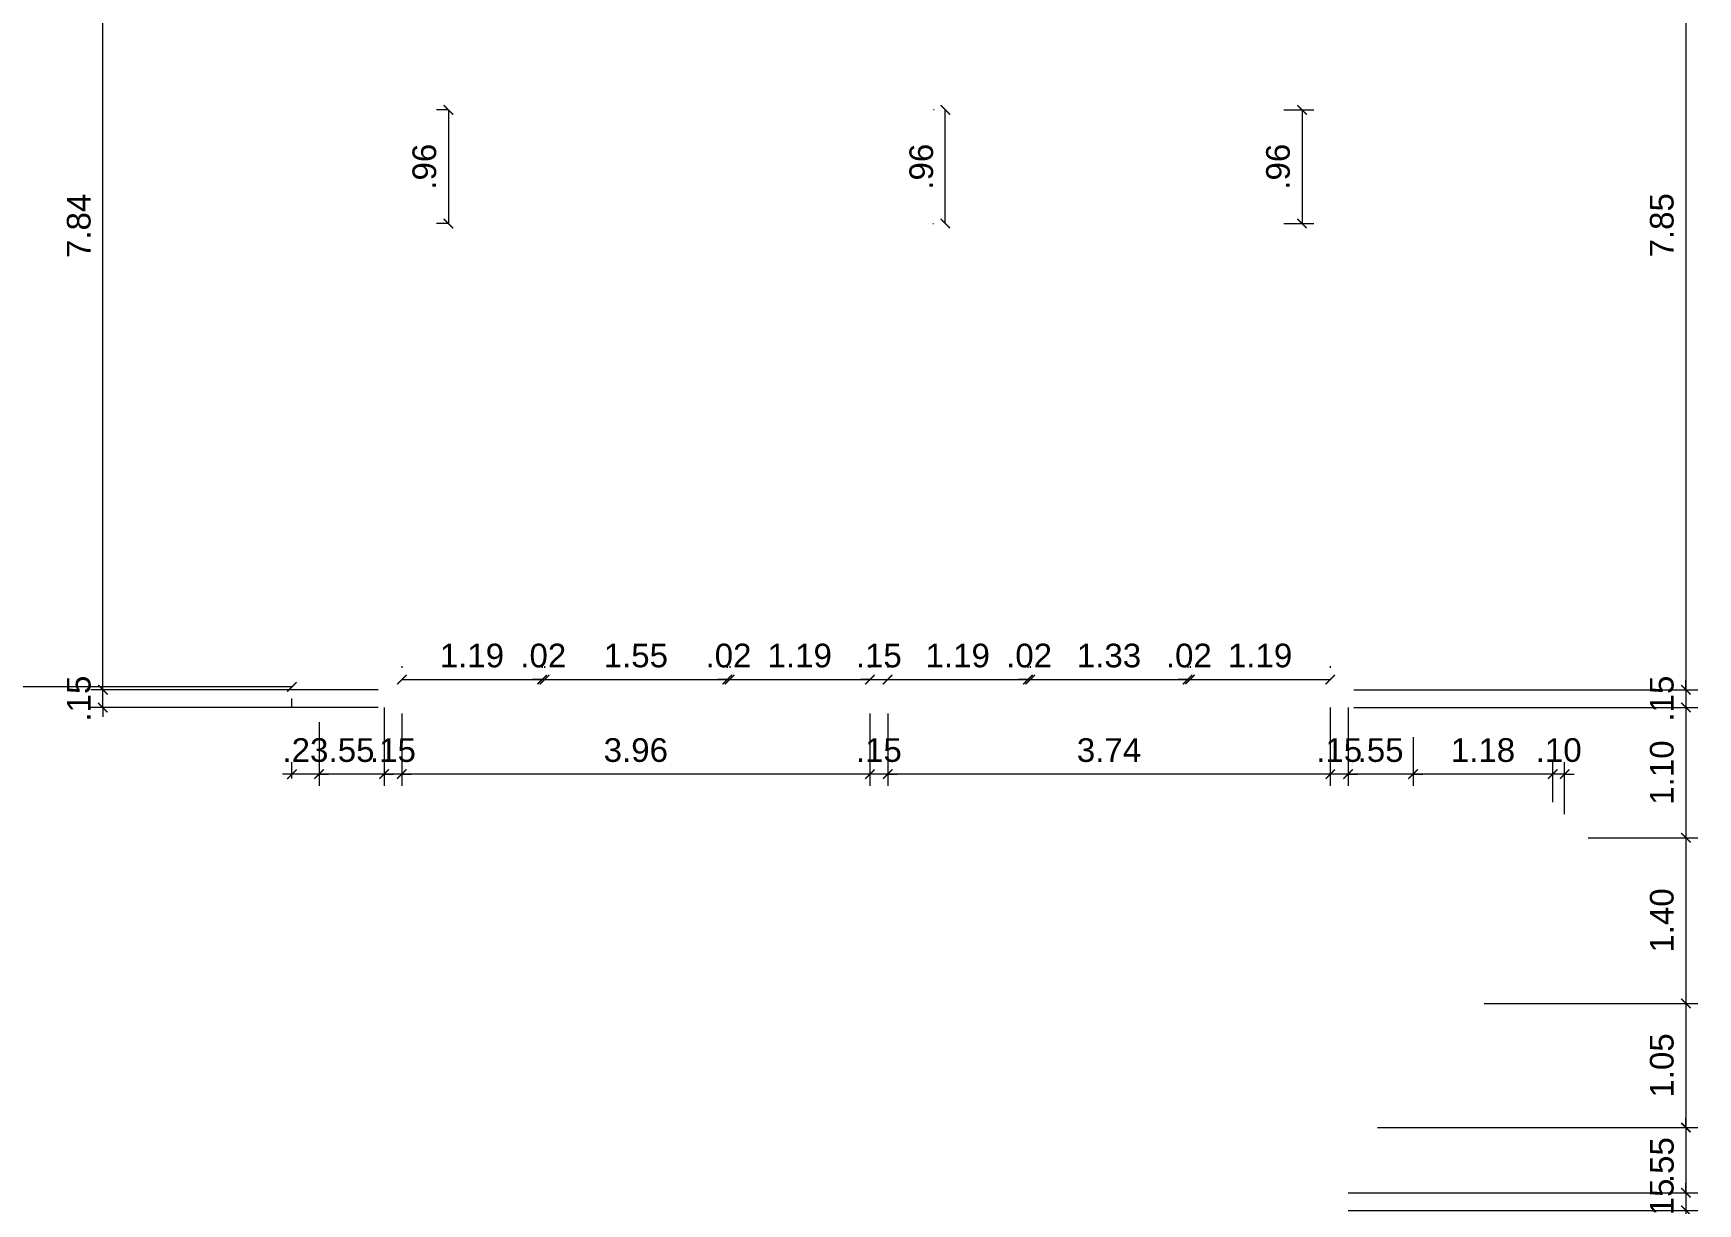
# Model space of a CAD drawing. Header units: metres. Extents: x 2304 to 3408, y 318 to 588.
# Drawn here: x 2368.4 to 2382.46, y 363.42 to 373.31 of the extents above; entities that cross this region are included whole.
import ezdxf

# ---------------------------------------------------------------- set-up
doc = ezdxf.new("R2010")
doc.units = ezdxf.units.M
doc.header["$LTSCALE"] = 5.5
doc.header["$MEASUREMENT"] = 0
doc.header["$PDMODE"] = 1
doc.layers.add('2prancha', color=4, linetype='Continuous', lineweight=18)
doc.layers.add('COTA 1 100', color=2, linetype='Continuous')
doc.styles.add('Luana', font='arial.ttf')
doc.dimstyles.new('arial100', dxfattribs={"dimtxt": 0.2, "dimasz": 0.08, "dimexe": 0.1, "dimexo": 0.2, "dimgap": 0.1, "dimtad": 1, "dimzin": 4, "dimdsep": 46, "dimtxsty": 'Luana', "dimblk": 'ARCHTICK', "dimcen": 0, "dimclrd": 7, "dimclre": 7, "dimclrt": 256, "dimadec": 0, "dimazin": 0, "dimtfac": 1, "dimtix": 1, "dimtmove": 0, "dimatfit": 3, "dimldrblk": 'CLOSEDBLANK', "dimfxl": 0, "dimlwd": 5, "dimlwe": 5, "dimarcsym": 0})

# ---------------------------------------------------------------- blocks, each defined once
blk = doc.blocks.new('_ArchTick')
at = {"color": 0, "linetype": 'ByBlock', "const_width": 0.15}
blk.add_lwpolyline([(-0.5, -0.5), (0.5, 0.5)], dxfattribs=at)
blk = doc.blocks.new('*D115')
at = {"layer": 'COTA 1 100', "color": 7, "lineweight": 5}
for p, q in [((2379.557, 375.61), (2382.462, 375.61)), ((2382.362, 375.61), (2382.362, 367.76)), ((2379.557, 367.76), (2382.462, 367.76))]:
    blk.add_line(p, q, dxfattribs=at)
at = {"layer": 'Defpoints', "color": 0}
for p in [(2379.357, 375.61), (2379.357, 367.76), (2382.362, 367.76)]:
    blk.add_point(p, dxfattribs=at)
at = {"layer": 'COTA 1 100', "color": 7, "lineweight": 5, "xscale": 0.08, "yscale": 0.08, "zscale": 0.08}
for p, rotation in [((2382.362, 375.61), 90), ((2382.362, 367.76), 270)]:
    blk.add_blockref('_ArchTick', p, dxfattribs=dict(at, rotation=rotation))
at = {"layer": 'COTA 1 100', "insert": (2382.159, 371.685), "char_height": 0.2, "attachment_point": 5, "rotation": 90, "style": 'Luana'}
blk.add_mtext('7.85', dxfattribs=at)
blk = doc.blocks.new('_ClosedBlank')
at = {"layer": '2prancha', "color": 0, "lineweight": -2}
for p, q in [((-1, 0.17), (0, 0)), ((-1, 0.17), (-1, -0.17)), ((0, 0), (-1, -0.17))]:
    blk.add_line(p, q, dxfattribs=at)
blk = doc.blocks.new('*D116')
at = {"layer": 'COTA 1 100', "color": 7, "lineweight": 5}
for p, q in [((2382.362, 367.76), (2382.362, 367.84)), ((2379.557, 367.76), (2382.462, 367.76)), ((2382.362, 367.76), (2382.362, 367.61)), ((2379.557, 367.61), (2382.462, 367.61)), ((2382.362, 367.61), (2382.362, 367.53))]:
    blk.add_line(p, q, dxfattribs=at)
at = {"layer": 'Defpoints', "color": 0}
for p in [(2379.357, 367.76), (2379.357, 367.61), (2382.362, 367.61)]:
    blk.add_point(p, dxfattribs=at)
at = {"layer": 'COTA 1 100', "color": 7, "lineweight": 5, "xscale": 0.08, "yscale": 0.08, "zscale": 0.08}
for p, rotation in [((2382.362, 367.76), 270), ((2382.362, 367.61), 90)]:
    blk.add_blockref('_ArchTick', p, dxfattribs=dict(at, rotation=rotation))
at = {"layer": 'COTA 1 100', "insert": (2382.159, 367.685), "char_height": 0.2, "attachment_point": 5, "rotation": 90, "style": 'Luana'}
blk.add_mtext('.15', dxfattribs=at)
blk = doc.blocks.new('*D117')
at = {"layer": 'COTA 1 100', "color": 7, "lineweight": 5}
for p, q in [((2379.557, 367.61), (2382.462, 367.61)), ((2382.362, 367.61), (2382.362, 366.51)), ((2381.537, 366.51), (2382.462, 366.51))]:
    blk.add_line(p, q, dxfattribs=at)
at = {"layer": 'Defpoints', "color": 0}
for p in [(2379.357, 367.61), (2381.337, 366.51), (2382.362, 366.51)]:
    blk.add_point(p, dxfattribs=at)
at = {"layer": 'COTA 1 100', "color": 7, "lineweight": 5, "xscale": 0.08, "yscale": 0.08, "zscale": 0.08}
for p, rotation in [((2382.362, 367.61), 90), ((2382.362, 366.51), 270)]:
    blk.add_blockref('_ArchTick', p, dxfattribs=dict(at, rotation=rotation))
at = {"layer": 'COTA 1 100', "insert": (2382.159, 367.06), "char_height": 0.2, "attachment_point": 5, "rotation": 90, "style": 'Luana'}
blk.add_mtext('1.10', dxfattribs=at)
blk = doc.blocks.new('*D118')
at = {"layer": 'COTA 1 100', "color": 7, "lineweight": 5}
for p, q in [((2381.537, 366.51), (2382.462, 366.51)), ((2382.362, 366.51), (2382.362, 365.11)), ((2380.657, 365.11), (2382.462, 365.11))]:
    blk.add_line(p, q, dxfattribs=at)
at = {"layer": 'Defpoints', "color": 0}
for p in [(2381.337, 366.51), (2380.457, 365.11), (2382.362, 365.11)]:
    blk.add_point(p, dxfattribs=at)
at = {"layer": 'COTA 1 100', "color": 7, "lineweight": 5, "xscale": 0.08, "yscale": 0.08, "zscale": 0.08}
for p, rotation in [((2382.362, 366.51), 90), ((2382.362, 365.11), 270)]:
    blk.add_blockref('_ArchTick', p, dxfattribs=dict(at, rotation=rotation))
at = {"layer": 'COTA 1 100', "insert": (2382.159, 365.81), "char_height": 0.2, "attachment_point": 5, "rotation": 90, "style": 'Luana'}
blk.add_mtext('1.40', dxfattribs=at)
blk = doc.blocks.new('*D119')
at = {"layer": 'COTA 1 100', "color": 7, "lineweight": 5}
for p, q in [((2380.657, 365.11), (2382.462, 365.11)), ((2382.362, 365.11), (2382.362, 364.06)), ((2379.757, 364.06), (2382.462, 364.06))]:
    blk.add_line(p, q, dxfattribs=at)
at = {"layer": 'Defpoints', "color": 0}
for p in [(2380.457, 365.11), (2379.557, 364.06), (2382.362, 364.06)]:
    blk.add_point(p, dxfattribs=at)
at = {"layer": 'COTA 1 100', "color": 7, "lineweight": 5, "xscale": 0.08, "yscale": 0.08, "zscale": 0.08}
for p, rotation in [((2382.362, 365.11), 90), ((2382.362, 364.06), 270)]:
    blk.add_blockref('_ArchTick', p, dxfattribs=dict(at, rotation=rotation))
at = {"layer": 'COTA 1 100', "insert": (2382.159, 364.585), "char_height": 0.2, "attachment_point": 5, "rotation": 90, "style": 'Luana'}
blk.add_mtext('1.05', dxfattribs=at)
blk = doc.blocks.new('*D120')
at = {"layer": 'COTA 1 100', "color": 7, "lineweight": 5}
for p, q in [((2382.362, 364.06), (2382.362, 364.14)), ((2379.757, 364.06), (2382.462, 364.06)), ((2382.362, 364.06), (2382.362, 363.51)), ((2379.507, 363.51), (2382.462, 363.51)), ((2382.362, 363.51), (2382.362, 363.43))]:
    blk.add_line(p, q, dxfattribs=at)
at = {"layer": 'Defpoints', "color": 0}
for p in [(2379.557, 364.06), (2379.307, 363.51), (2382.362, 363.51)]:
    blk.add_point(p, dxfattribs=at)
at = {"layer": 'COTA 1 100', "color": 7, "lineweight": 5, "xscale": 0.08, "yscale": 0.08, "zscale": 0.08}
for p, rotation in [((2382.362, 364.06), 270), ((2382.362, 363.51), 90)]:
    blk.add_blockref('_ArchTick', p, dxfattribs=dict(at, rotation=rotation))
at = {"layer": 'COTA 1 100', "insert": (2382.16, 363.785), "char_height": 0.2, "attachment_point": 5, "rotation": 90, "style": 'Luana'}
blk.add_mtext('.55', dxfattribs=at)
blk = doc.blocks.new('*D121')
at = {"layer": 'COTA 1 100', "color": 7, "lineweight": 5}
for p, q in [((2382.362, 363.51), (2382.362, 363.59)), ((2379.507, 363.51), (2382.462, 363.51)), ((2382.362, 363.51), (2382.362, 363.36)), ((2379.507, 363.36), (2382.462, 363.36)), ((2382.362, 363.36), (2382.362, 363.28))]:
    blk.add_line(p, q, dxfattribs=at)
at = {"layer": 'Defpoints', "color": 0}
for p in [(2379.307, 363.51), (2379.307, 363.36), (2382.362, 363.36)]:
    blk.add_point(p, dxfattribs=at)
at = {"layer": 'COTA 1 100', "color": 7, "lineweight": 5, "xscale": 0.08, "yscale": 0.08, "zscale": 0.08}
for p, rotation in [((2382.362, 363.51), 270), ((2382.362, 363.36), 90)]:
    blk.add_blockref('_ArchTick', p, dxfattribs=dict(at, rotation=rotation))
at = {"layer": 'COTA 1 100', "insert": (2382.159, 363.435), "char_height": 0.2, "attachment_point": 5, "rotation": 90, "style": 'Luana'}
blk.add_mtext('.15', dxfattribs=at)
blk = doc.blocks.new('*D240')
at = {"layer": 'COTA 1 100', "color": 7, "lineweight": 5}
for p, q in [((2381.237, 366.81), (2381.237, 367.147)), ((2381.337, 366.71), (2381.337, 367.147)), ((2381.237, 367.047), (2381.157, 367.047)), ((2381.337, 367.047), (2381.237, 367.047)), ((2381.337, 367.047), (2381.417, 367.047))]:
    blk.add_line(p, q, dxfattribs=at)
at = {"layer": 'Defpoints', "color": 0}
for p in [(2381.237, 367.047), (2381.237, 366.61), (2381.337, 366.51)]:
    blk.add_point(p, dxfattribs=at)
at = {"layer": 'COTA 1 100', "color": 7, "lineweight": 5, "xscale": 0.08, "yscale": 0.08, "zscale": 0.08}
blk.add_blockref('_ArchTick', (2381.237, 367.047), dxfattribs=at)
at = {"layer": 'COTA 1 100', "color": 7, "lineweight": 5, "xscale": 0.08, "yscale": 0.08, "zscale": 0.08, "rotation": 180}
blk.add_blockref('_ArchTick', (2381.337, 367.047), dxfattribs=at)
at = {"layer": 'COTA 1 100', "insert": (2381.287, 367.249), "char_height": 0.2, "attachment_point": 5, "style": 'Luana'}
blk.add_mtext('.10', dxfattribs=at)
blk = doc.blocks.new('*D241')
at = {"layer": 'COTA 1 100', "color": 7, "lineweight": 5}
for p, q in [((2380.057, 367.36), (2380.057, 366.947)), ((2381.237, 366.81), (2381.237, 367.147)), ((2381.237, 367.047), (2380.057, 367.047))]:
    blk.add_line(p, q, dxfattribs=at)
at = {"layer": 'Defpoints', "color": 0}
for p in [(2380.057, 367.56), (2380.057, 367.047), (2381.237, 366.61)]:
    blk.add_point(p, dxfattribs=at)
at = {"layer": 'COTA 1 100', "color": 7, "lineweight": 5, "xscale": 0.08, "yscale": 0.08, "zscale": 0.08, "rotation": 180}
blk.add_blockref('_ArchTick', (2380.057, 367.047), dxfattribs=at)
at = {"layer": 'COTA 1 100', "color": 7, "lineweight": 5, "xscale": 0.08, "yscale": 0.08, "zscale": 0.08}
blk.add_blockref('_ArchTick', (2381.237, 367.047), dxfattribs=at)
at = {"layer": 'COTA 1 100', "insert": (2380.647, 367.249), "char_height": 0.2, "attachment_point": 5, "style": 'Luana'}
blk.add_mtext('1.18', dxfattribs=at)
blk = doc.blocks.new('*D242')
at = {"layer": 'COTA 1 100', "color": 7, "lineweight": 5}
for p, q in [((2379.507, 367.61), (2379.507, 366.947)), ((2380.057, 367.36), (2380.057, 366.947)), ((2379.507, 367.047), (2379.427, 367.047)), ((2380.057, 367.047), (2379.507, 367.047)), ((2380.057, 367.047), (2380.137, 367.047))]:
    blk.add_line(p, q, dxfattribs=at)
at = {"layer": 'Defpoints', "color": 0}
for p in [(2379.507, 367.81), (2380.057, 367.56), (2379.507, 367.047)]:
    blk.add_point(p, dxfattribs=at)
at = {"layer": 'COTA 1 100', "color": 7, "lineweight": 5, "xscale": 0.08, "yscale": 0.08, "zscale": 0.08}
blk.add_blockref('_ArchTick', (2379.507, 367.047), dxfattribs=at)
at = {"layer": 'COTA 1 100', "color": 7, "lineweight": 5, "xscale": 0.08, "yscale": 0.08, "zscale": 0.08, "rotation": 180}
blk.add_blockref('_ArchTick', (2380.057, 367.047), dxfattribs=at)
at = {"layer": 'COTA 1 100', "insert": (2379.782, 367.249), "char_height": 0.2, "attachment_point": 5, "style": 'Luana'}
blk.add_mtext('.55', dxfattribs=at)
blk = doc.blocks.new('*D243')
at = {"layer": 'COTA 1 100', "color": 7, "lineweight": 5}
for p, q in [((2379.357, 367.61), (2379.357, 366.947)), ((2379.507, 367.61), (2379.507, 366.947)), ((2379.357, 367.047), (2379.277, 367.047)), ((2379.507, 367.047), (2379.357, 367.047)), ((2379.507, 367.047), (2379.587, 367.047))]:
    blk.add_line(p, q, dxfattribs=at)
at = {"layer": 'Defpoints', "color": 0}
for p in [(2379.357, 367.81), (2379.507, 367.81), (2379.357, 367.047)]:
    blk.add_point(p, dxfattribs=at)
at = {"layer": 'COTA 1 100', "color": 7, "lineweight": 5, "xscale": 0.08, "yscale": 0.08, "zscale": 0.08}
blk.add_blockref('_ArchTick', (2379.357, 367.047), dxfattribs=at)
at = {"layer": 'COTA 1 100', "color": 7, "lineweight": 5, "xscale": 0.08, "yscale": 0.08, "zscale": 0.08, "rotation": 180}
blk.add_blockref('_ArchTick', (2379.507, 367.047), dxfattribs=at)
at = {"layer": 'COTA 1 100', "insert": (2379.432, 367.249), "char_height": 0.2, "attachment_point": 5, "style": 'Luana'}
blk.add_mtext('.15', dxfattribs=at)
blk = doc.blocks.new('*D244')
at = {"layer": 'COTA 1 100', "color": 7, "lineweight": 5}
for p, q in [((2375.617, 367.56), (2375.617, 366.947)), ((2379.357, 367.61), (2379.357, 366.947)), ((2379.357, 367.047), (2375.617, 367.047))]:
    blk.add_line(p, q, dxfattribs=at)
at = {"layer": 'Defpoints', "color": 0}
for p in [(2379.357, 367.81), (2375.617, 367.76), (2375.617, 367.047)]:
    blk.add_point(p, dxfattribs=at)
at = {"layer": 'COTA 1 100', "color": 7, "lineweight": 5, "xscale": 0.08, "yscale": 0.08, "zscale": 0.08, "rotation": 180}
blk.add_blockref('_ArchTick', (2375.617, 367.047), dxfattribs=at)
at = {"layer": 'COTA 1 100', "color": 7, "lineweight": 5, "xscale": 0.08, "yscale": 0.08, "zscale": 0.08}
blk.add_blockref('_ArchTick', (2379.357, 367.047), dxfattribs=at)
at = {"layer": 'COTA 1 100', "insert": (2377.487, 367.249), "char_height": 0.2, "attachment_point": 5, "style": 'Luana'}
blk.add_mtext('3.74', dxfattribs=at)
blk = doc.blocks.new('*D245')
at = {"layer": 'COTA 1 100', "color": 7, "lineweight": 5}
for p, q in [((2375.467, 367.56), (2375.467, 366.947)), ((2375.617, 367.56), (2375.617, 366.947)), ((2375.467, 367.047), (2375.387, 367.047)), ((2375.617, 367.047), (2375.467, 367.047)), ((2375.617, 367.047), (2375.697, 367.047))]:
    blk.add_line(p, q, dxfattribs=at)
at = {"layer": 'Defpoints', "color": 0}
for p in [(2375.467, 367.76), (2375.617, 367.76), (2375.467, 367.047)]:
    blk.add_point(p, dxfattribs=at)
at = {"layer": 'COTA 1 100', "color": 7, "lineweight": 5, "xscale": 0.08, "yscale": 0.08, "zscale": 0.08}
blk.add_blockref('_ArchTick', (2375.467, 367.047), dxfattribs=at)
at = {"layer": 'COTA 1 100', "color": 7, "lineweight": 5, "xscale": 0.08, "yscale": 0.08, "zscale": 0.08, "rotation": 180}
blk.add_blockref('_ArchTick', (2375.617, 367.047), dxfattribs=at)
at = {"layer": 'COTA 1 100', "insert": (2375.542, 367.249), "char_height": 0.2, "attachment_point": 5, "style": 'Luana'}
blk.add_mtext('.15', dxfattribs=at)
blk = doc.blocks.new('*D246')
at = {"layer": 'COTA 1 100', "color": 7, "lineweight": 5}
for p, q in [((2371.512, 367.56), (2371.512, 366.947)), ((2375.467, 367.56), (2375.467, 366.947)), ((2375.467, 367.047), (2371.512, 367.047))]:
    blk.add_line(p, q, dxfattribs=at)
at = {"layer": 'Defpoints', "color": 0}
for p in [(2371.512, 367.76), (2375.467, 367.76), (2371.512, 367.047)]:
    blk.add_point(p, dxfattribs=at)
at = {"layer": 'COTA 1 100', "color": 7, "lineweight": 5, "xscale": 0.08, "yscale": 0.08, "zscale": 0.08, "rotation": 180}
blk.add_blockref('_ArchTick', (2371.512, 367.047), dxfattribs=at)
at = {"layer": 'COTA 1 100', "color": 7, "lineweight": 5, "xscale": 0.08, "yscale": 0.08, "zscale": 0.08}
blk.add_blockref('_ArchTick', (2375.467, 367.047), dxfattribs=at)
at = {"layer": 'COTA 1 100', "insert": (2373.489, 367.249), "char_height": 0.2, "attachment_point": 5, "style": 'Luana'}
blk.add_mtext('3.96', dxfattribs=at)
blk = doc.blocks.new('*D247')
at = {"layer": 'COTA 1 100', "color": 7, "lineweight": 5}
for p, q in [((2371.362, 367.61), (2371.362, 366.947)), ((2371.512, 367.56), (2371.512, 366.947)), ((2371.362, 367.047), (2371.282, 367.047)), ((2371.512, 367.047), (2371.362, 367.047)), ((2371.512, 367.047), (2371.592, 367.047))]:
    blk.add_line(p, q, dxfattribs=at)
at = {"layer": 'Defpoints', "color": 0}
for p in [(2371.362, 367.81), (2371.512, 367.76), (2371.362, 367.047)]:
    blk.add_point(p, dxfattribs=at)
at = {"layer": 'COTA 1 100', "color": 7, "lineweight": 5, "xscale": 0.08, "yscale": 0.08, "zscale": 0.08}
blk.add_blockref('_ArchTick', (2371.362, 367.047), dxfattribs=at)
at = {"layer": 'COTA 1 100', "color": 7, "lineweight": 5, "xscale": 0.08, "yscale": 0.08, "zscale": 0.08, "rotation": 180}
blk.add_blockref('_ArchTick', (2371.512, 367.047), dxfattribs=at)
at = {"layer": 'COTA 1 100', "insert": (2371.437, 367.249), "char_height": 0.2, "attachment_point": 5, "style": 'Luana'}
blk.add_mtext('.15', dxfattribs=at)
blk = doc.blocks.new('*D248')
at = {"layer": 'COTA 1 100', "color": 7, "lineweight": 5}
for p, q in [((2371.362, 367.61), (2371.362, 366.947)), ((2370.812, 367.485), (2370.812, 366.947)), ((2370.812, 367.047), (2370.732, 367.047)), ((2371.362, 367.047), (2370.812, 367.047)), ((2371.362, 367.047), (2371.442, 367.047))]:
    blk.add_line(p, q, dxfattribs=at)
at = {"layer": 'Defpoints', "color": 0}
for p in [(2371.362, 367.81), (2370.812, 367.685), (2370.812, 367.047)]:
    blk.add_point(p, dxfattribs=at)
at = {"layer": 'COTA 1 100', "color": 7, "lineweight": 5, "xscale": 0.08, "yscale": 0.08, "zscale": 0.08}
blk.add_blockref('_ArchTick', (2370.812, 367.047), dxfattribs=at)
at = {"layer": 'COTA 1 100', "color": 7, "lineweight": 5, "xscale": 0.08, "yscale": 0.08, "zscale": 0.08, "rotation": 180}
blk.add_blockref('_ArchTick', (2371.362, 367.047), dxfattribs=at)
at = {"layer": 'COTA 1 100', "insert": (2371.087, 367.249), "char_height": 0.2, "attachment_point": 5, "style": 'Luana'}
blk.add_mtext('.55', dxfattribs=at)
blk = doc.blocks.new('*D249')
at = {"layer": 'COTA 1 100', "color": 7, "lineweight": 5}
for p, q in [((2370.812, 367.485), (2370.812, 366.947)), ((2370.583, 367.01), (2370.583, 367.147)), ((2370.583, 367.047), (2370.503, 367.047)), ((2370.812, 367.047), (2370.583, 367.047)), ((2370.812, 367.047), (2370.892, 367.047))]:
    blk.add_line(p, q, dxfattribs=at)
at = {"layer": 'Defpoints', "color": 0}
for p in [(2370.812, 367.685), (2370.583, 367.047), (2370.583, 366.81)]:
    blk.add_point(p, dxfattribs=at)
at = {"layer": 'COTA 1 100', "color": 7, "lineweight": 5, "xscale": 0.08, "yscale": 0.08, "zscale": 0.08}
blk.add_blockref('_ArchTick', (2370.583, 367.047), dxfattribs=at)
at = {"layer": 'COTA 1 100', "color": 7, "lineweight": 5, "xscale": 0.08, "yscale": 0.08, "zscale": 0.08, "rotation": 180}
blk.add_blockref('_ArchTick', (2370.812, 367.047), dxfattribs=at)
at = {"layer": 'COTA 1 100', "insert": (2370.697, 367.249), "char_height": 0.2, "attachment_point": 5, "style": 'Luana'}
blk.add_mtext('.23', dxfattribs=at)
blk = doc.blocks.new('*D250')
at = {"layer": 'COTA 1 100', "color": 7, "lineweight": 5}
for p, q in [((2370.583, 367.785), (2357.807, 367.785)), ((2357.807, 367.605), (2357.807, 367.685)), ((2370.583, 367.61), (2370.583, 367.685))]:
    blk.add_line(p, q, dxfattribs=at)
at = {"layer": 'Defpoints', "color": 0}
for p in [(2357.807, 367.805), (2357.807, 367.785), (2370.583, 367.81)]:
    blk.add_point(p, dxfattribs=at)
at = {"layer": 'COTA 1 100', "color": 7, "lineweight": 5, "xscale": 0.08, "yscale": 0.08, "zscale": 0.08, "rotation": 180}
blk.add_blockref('_ArchTick', (2357.807, 367.785), dxfattribs=at)
at = {"layer": 'COTA 1 100', "color": 7, "lineweight": 5, "xscale": 0.08, "yscale": 0.08, "zscale": 0.08}
blk.add_blockref('_ArchTick', (2370.583, 367.785), dxfattribs=at)
at = {"layer": 'COTA 1 100', "insert": (2364.195, 367.987), "char_height": 0.2, "attachment_point": 5, "style": 'Luana'}
blk.add_mtext('12.78', dxfattribs=at)
blk = doc.blocks.new('*D251')
at = {"layer": 'COTA 1 100', "color": 7, "lineweight": 5}
for p, q in [((2371.512, 367.96), (2371.512, 367.946)), ((2372.697, 367.96), (2372.697, 367.946)), ((2371.512, 367.846), (2372.697, 367.846))]:
    blk.add_line(p, q, dxfattribs=at)
at = {"layer": 'Defpoints', "color": 0}
for p in [(2372.697, 367.846), (2371.512, 367.76), (2372.697, 367.76)]:
    blk.add_point(p, dxfattribs=at)
at = {"layer": 'COTA 1 100', "color": 7, "lineweight": 5, "xscale": 0.08, "yscale": 0.08, "zscale": 0.08, "rotation": 180}
blk.add_blockref('_ArchTick', (2371.512, 367.846), dxfattribs=at)
at = {"layer": 'COTA 1 100', "color": 7, "lineweight": 5, "xscale": 0.08, "yscale": 0.08, "zscale": 0.08}
blk.add_blockref('_ArchTick', (2372.697, 367.846), dxfattribs=at)
at = {"layer": 'COTA 1 100', "insert": (2372.104, 368.048), "char_height": 0.2, "attachment_point": 5, "style": 'Luana'}
blk.add_mtext('1.19', dxfattribs=at)
blk = doc.blocks.new('*D252')
at = {"layer": 'COTA 1 100', "color": 7, "lineweight": 5}
for p, q in [((2372.697, 367.96), (2372.697, 367.946)), ((2372.717, 367.96), (2372.717, 367.946)), ((2372.697, 367.846), (2372.617, 367.846)), ((2372.697, 367.846), (2372.717, 367.846)), ((2372.717, 367.846), (2372.797, 367.846))]:
    blk.add_line(p, q, dxfattribs=at)
at = {"layer": 'Defpoints', "color": 0}
for p in [(2372.717, 367.846), (2372.697, 367.76), (2372.717, 367.76)]:
    blk.add_point(p, dxfattribs=at)
at = {"layer": 'COTA 1 100', "color": 7, "lineweight": 5, "xscale": 0.08, "yscale": 0.08, "zscale": 0.08}
blk.add_blockref('_ArchTick', (2372.697, 367.846), dxfattribs=at)
at = {"layer": 'COTA 1 100', "color": 7, "lineweight": 5, "xscale": 0.08, "yscale": 0.08, "zscale": 0.08, "rotation": 180}
blk.add_blockref('_ArchTick', (2372.717, 367.846), dxfattribs=at)
at = {"layer": 'COTA 1 100', "insert": (2372.707, 368.048), "char_height": 0.2, "attachment_point": 5, "style": 'Luana'}
blk.add_mtext('.02', dxfattribs=at)
blk = doc.blocks.new('*D253')
at = {"layer": 'COTA 1 100', "color": 7, "lineweight": 5}
for p, q in [((2372.717, 367.96), (2372.717, 367.946)), ((2374.262, 367.96), (2374.262, 367.946)), ((2372.717, 367.846), (2374.262, 367.846))]:
    blk.add_line(p, q, dxfattribs=at)
at = {"layer": 'Defpoints', "color": 0}
for p in [(2374.262, 367.846), (2372.717, 367.76), (2374.262, 367.76)]:
    blk.add_point(p, dxfattribs=at)
at = {"layer": 'COTA 1 100', "color": 7, "lineweight": 5, "xscale": 0.08, "yscale": 0.08, "zscale": 0.08, "rotation": 180}
blk.add_blockref('_ArchTick', (2372.717, 367.846), dxfattribs=at)
at = {"layer": 'COTA 1 100', "color": 7, "lineweight": 5, "xscale": 0.08, "yscale": 0.08, "zscale": 0.08}
blk.add_blockref('_ArchTick', (2374.262, 367.846), dxfattribs=at)
at = {"layer": 'COTA 1 100', "insert": (2373.489, 368.048), "char_height": 0.2, "attachment_point": 5, "style": 'Luana'}
blk.add_mtext('1.55', dxfattribs=at)
blk = doc.blocks.new('*D254')
at = {"layer": 'COTA 1 100', "color": 7, "lineweight": 5}
for p, q in [((2374.262, 367.96), (2374.262, 367.946)), ((2374.282, 367.96), (2374.282, 367.946)), ((2374.262, 367.846), (2374.182, 367.846)), ((2374.262, 367.846), (2374.282, 367.846)), ((2374.282, 367.846), (2374.362, 367.846))]:
    blk.add_line(p, q, dxfattribs=at)
at = {"layer": 'Defpoints', "color": 0}
for p in [(2374.282, 367.846), (2374.262, 367.76), (2374.282, 367.76)]:
    blk.add_point(p, dxfattribs=at)
at = {"layer": 'COTA 1 100', "color": 7, "lineweight": 5, "xscale": 0.08, "yscale": 0.08, "zscale": 0.08}
blk.add_blockref('_ArchTick', (2374.262, 367.846), dxfattribs=at)
at = {"layer": 'COTA 1 100', "color": 7, "lineweight": 5, "xscale": 0.08, "yscale": 0.08, "zscale": 0.08, "rotation": 180}
blk.add_blockref('_ArchTick', (2374.282, 367.846), dxfattribs=at)
at = {"layer": 'COTA 1 100', "insert": (2374.272, 368.048), "char_height": 0.2, "attachment_point": 5, "style": 'Luana'}
blk.add_mtext('.02', dxfattribs=at)
blk = doc.blocks.new('*D255')
at = {"layer": 'COTA 1 100', "color": 7, "lineweight": 5}
for p, q in [((2374.282, 367.96), (2374.282, 367.946)), ((2375.467, 367.96), (2375.467, 367.946)), ((2374.282, 367.846), (2375.467, 367.846))]:
    blk.add_line(p, q, dxfattribs=at)
at = {"layer": 'Defpoints', "color": 0}
for p in [(2375.467, 367.846), (2374.282, 367.76), (2375.467, 367.76)]:
    blk.add_point(p, dxfattribs=at)
at = {"layer": 'COTA 1 100', "color": 7, "lineweight": 5, "xscale": 0.08, "yscale": 0.08, "zscale": 0.08, "rotation": 180}
blk.add_blockref('_ArchTick', (2374.282, 367.846), dxfattribs=at)
at = {"layer": 'COTA 1 100', "color": 7, "lineweight": 5, "xscale": 0.08, "yscale": 0.08, "zscale": 0.08}
blk.add_blockref('_ArchTick', (2375.467, 367.846), dxfattribs=at)
at = {"layer": 'COTA 1 100', "insert": (2374.874, 368.048), "char_height": 0.2, "attachment_point": 5, "style": 'Luana'}
blk.add_mtext('1.19', dxfattribs=at)
blk = doc.blocks.new('*D256')
at = {"layer": 'COTA 1 100', "color": 7, "lineweight": 5}
for p, q in [((2375.467, 367.96), (2375.467, 367.946)), ((2375.617, 367.96), (2375.617, 367.946)), ((2375.467, 367.846), (2375.387, 367.846)), ((2375.467, 367.846), (2375.617, 367.846)), ((2375.617, 367.846), (2375.697, 367.846))]:
    blk.add_line(p, q, dxfattribs=at)
at = {"layer": 'Defpoints', "color": 0}
for p in [(2375.617, 367.846), (2375.467, 367.76), (2375.617, 367.76)]:
    blk.add_point(p, dxfattribs=at)
at = {"layer": 'COTA 1 100', "color": 7, "lineweight": 5, "xscale": 0.08, "yscale": 0.08, "zscale": 0.08}
blk.add_blockref('_ArchTick', (2375.467, 367.846), dxfattribs=at)
at = {"layer": 'COTA 1 100', "color": 7, "lineweight": 5, "xscale": 0.08, "yscale": 0.08, "zscale": 0.08, "rotation": 180}
blk.add_blockref('_ArchTick', (2375.617, 367.846), dxfattribs=at)
at = {"layer": 'COTA 1 100', "insert": (2375.542, 368.048), "char_height": 0.2, "attachment_point": 5, "style": 'Luana'}
blk.add_mtext('.15', dxfattribs=at)
blk = doc.blocks.new('*D257')
at = {"layer": 'COTA 1 100', "color": 7, "lineweight": 5}
for p, q in [((2375.617, 367.96), (2375.617, 367.946)), ((2376.802, 367.96), (2376.802, 367.946)), ((2375.617, 367.846), (2376.802, 367.846))]:
    blk.add_line(p, q, dxfattribs=at)
at = {"layer": 'Defpoints', "color": 0}
for p in [(2376.802, 367.846), (2375.617, 367.76), (2376.802, 367.76)]:
    blk.add_point(p, dxfattribs=at)
at = {"layer": 'COTA 1 100', "color": 7, "lineweight": 5, "xscale": 0.08, "yscale": 0.08, "zscale": 0.08, "rotation": 180}
blk.add_blockref('_ArchTick', (2375.617, 367.846), dxfattribs=at)
at = {"layer": 'COTA 1 100', "color": 7, "lineweight": 5, "xscale": 0.08, "yscale": 0.08, "zscale": 0.08}
blk.add_blockref('_ArchTick', (2376.802, 367.846), dxfattribs=at)
at = {"layer": 'COTA 1 100', "insert": (2376.209, 368.048), "char_height": 0.2, "attachment_point": 5, "style": 'Luana'}
blk.add_mtext('1.19', dxfattribs=at)
blk = doc.blocks.new('*D258')
at = {"layer": 'COTA 1 100', "color": 7, "lineweight": 5}
for p, q in [((2376.802, 367.96), (2376.802, 367.946)), ((2376.822, 367.96), (2376.822, 367.946)), ((2376.802, 367.846), (2376.722, 367.846)), ((2376.802, 367.846), (2376.822, 367.846)), ((2376.822, 367.846), (2376.902, 367.846))]:
    blk.add_line(p, q, dxfattribs=at)
at = {"layer": 'Defpoints', "color": 0}
for p in [(2376.822, 367.846), (2376.802, 367.76), (2376.822, 367.76)]:
    blk.add_point(p, dxfattribs=at)
at = {"layer": 'COTA 1 100', "color": 7, "lineweight": 5, "xscale": 0.08, "yscale": 0.08, "zscale": 0.08}
blk.add_blockref('_ArchTick', (2376.802, 367.846), dxfattribs=at)
at = {"layer": 'COTA 1 100', "color": 7, "lineweight": 5, "xscale": 0.08, "yscale": 0.08, "zscale": 0.08, "rotation": 180}
blk.add_blockref('_ArchTick', (2376.822, 367.846), dxfattribs=at)
at = {"layer": 'COTA 1 100', "insert": (2376.812, 368.048), "char_height": 0.2, "attachment_point": 5, "style": 'Luana'}
blk.add_mtext('.02', dxfattribs=at)
blk = doc.blocks.new('*D259')
at = {"layer": 'COTA 1 100', "color": 7, "lineweight": 5}
for p, q in [((2376.822, 367.96), (2376.822, 367.946)), ((2378.152, 367.96), (2378.152, 367.946)), ((2376.822, 367.846), (2378.152, 367.846))]:
    blk.add_line(p, q, dxfattribs=at)
at = {"layer": 'Defpoints', "color": 0}
for p in [(2378.152, 367.846), (2376.822, 367.76), (2378.152, 367.76)]:
    blk.add_point(p, dxfattribs=at)
at = {"layer": 'COTA 1 100', "color": 7, "lineweight": 5, "xscale": 0.08, "yscale": 0.08, "zscale": 0.08, "rotation": 180}
blk.add_blockref('_ArchTick', (2376.822, 367.846), dxfattribs=at)
at = {"layer": 'COTA 1 100', "color": 7, "lineweight": 5, "xscale": 0.08, "yscale": 0.08, "zscale": 0.08}
blk.add_blockref('_ArchTick', (2378.152, 367.846), dxfattribs=at)
at = {"layer": 'COTA 1 100', "insert": (2377.487, 368.048), "char_height": 0.2, "attachment_point": 5, "style": 'Luana'}
blk.add_mtext('1.33', dxfattribs=at)
blk = doc.blocks.new('*D260')
at = {"layer": 'COTA 1 100', "color": 7, "lineweight": 5}
for p, q in [((2378.152, 367.96), (2378.152, 367.946)), ((2378.172, 367.96), (2378.172, 367.946)), ((2378.152, 367.846), (2378.072, 367.846)), ((2378.152, 367.846), (2378.172, 367.846)), ((2378.172, 367.846), (2378.252, 367.846))]:
    blk.add_line(p, q, dxfattribs=at)
at = {"layer": 'Defpoints', "color": 0}
for p in [(2378.172, 367.846), (2378.152, 367.76), (2378.172, 367.76)]:
    blk.add_point(p, dxfattribs=at)
at = {"layer": 'COTA 1 100', "color": 7, "lineweight": 5, "xscale": 0.08, "yscale": 0.08, "zscale": 0.08}
blk.add_blockref('_ArchTick', (2378.152, 367.846), dxfattribs=at)
at = {"layer": 'COTA 1 100', "color": 7, "lineweight": 5, "xscale": 0.08, "yscale": 0.08, "zscale": 0.08, "rotation": 180}
blk.add_blockref('_ArchTick', (2378.172, 367.846), dxfattribs=at)
at = {"layer": 'COTA 1 100', "insert": (2378.162, 368.048), "char_height": 0.2, "attachment_point": 5, "style": 'Luana'}
blk.add_mtext('.02', dxfattribs=at)
blk = doc.blocks.new('*D261')
at = {"layer": 'COTA 1 100', "color": 7, "lineweight": 5}
for p, q in [((2378.172, 367.96), (2378.172, 367.946)), ((2379.357, 367.96), (2379.357, 367.946)), ((2378.172, 367.846), (2379.357, 367.846))]:
    blk.add_line(p, q, dxfattribs=at)
at = {"layer": 'Defpoints', "color": 0}
for p in [(2379.357, 367.846), (2378.172, 367.76), (2379.357, 367.76)]:
    blk.add_point(p, dxfattribs=at)
at = {"layer": 'COTA 1 100', "color": 7, "lineweight": 5, "xscale": 0.08, "yscale": 0.08, "zscale": 0.08, "rotation": 180}
blk.add_blockref('_ArchTick', (2378.172, 367.846), dxfattribs=at)
at = {"layer": 'COTA 1 100', "color": 7, "lineweight": 5, "xscale": 0.08, "yscale": 0.08, "zscale": 0.08}
blk.add_blockref('_ArchTick', (2379.357, 367.846), dxfattribs=at)
at = {"layer": 'COTA 1 100', "insert": (2378.764, 368.048), "char_height": 0.2, "attachment_point": 5, "style": 'Luana'}
blk.add_mtext('1.19', dxfattribs=at)
blk = doc.blocks.new('*D296')
at = {"layer": 'COTA 1 100', "color": 7, "lineweight": 5}
for p, q in [((2368.985, 367.76), (2368.985, 367.84)), ((2371.312, 367.76), (2368.885, 367.76)), ((2368.985, 367.61), (2368.985, 367.76)), ((2371.312, 367.61), (2368.885, 367.61)), ((2368.985, 367.61), (2368.985, 367.53))]:
    blk.add_line(p, q, dxfattribs=at)
at = {"layer": 'Defpoints', "color": 0}
for p in [(2368.985, 367.76), (2371.512, 367.76), (2371.512, 367.61)]:
    blk.add_point(p, dxfattribs=at)
at = {"layer": 'COTA 1 100', "color": 7, "lineweight": 5, "xscale": 0.08, "yscale": 0.08, "zscale": 0.08}
for p, rotation in [((2368.985, 367.76), 270), ((2368.985, 367.61), 90)]:
    blk.add_blockref('_ArchTick', p, dxfattribs=dict(at, rotation=rotation))
at = {"layer": 'COTA 1 100', "insert": (2368.783, 367.685), "char_height": 0.2, "attachment_point": 5, "rotation": 90, "style": 'Luana'}
blk.add_mtext('.15', dxfattribs=at)
blk = doc.blocks.new('*D297')
at = {"layer": 'COTA 1 100', "color": 7, "lineweight": 5}
for p, q in [((2373.247, 375.6), (2368.885, 375.6)), ((2368.985, 367.76), (2368.985, 375.6)), ((2371.312, 367.76), (2368.885, 367.76))]:
    blk.add_line(p, q, dxfattribs=at)
at = {"layer": 'Defpoints', "color": 0}
for p in [(2368.985, 375.6), (2373.447, 375.6), (2371.512, 367.76)]:
    blk.add_point(p, dxfattribs=at)
at = {"layer": 'COTA 1 100', "color": 7, "lineweight": 5, "xscale": 0.08, "yscale": 0.08, "zscale": 0.08}
for p, rotation in [((2368.985, 375.6), 90), ((2368.985, 367.76), 270)]:
    blk.add_blockref('_ArchTick', p, dxfattribs=dict(at, rotation=rotation))
at = {"layer": 'COTA 1 100', "insert": (2368.783, 371.68), "char_height": 0.2, "attachment_point": 5, "rotation": 90, "style": 'Luana'}
blk.add_mtext('7.84', dxfattribs=at)
blk = doc.blocks.new('*D305')
at = {"layer": 'COTA 1 100', "color": 7, "lineweight": 5}
for p, q in [((2378.964, 372.66), (2379.218, 372.66)), ((2379.118, 372.66), (2379.118, 371.7)), ((2378.964, 371.7), (2379.218, 371.7))]:
    blk.add_line(p, q, dxfattribs=at)
at = {"layer": 'Defpoints', "color": 0}
for p in [(2378.764, 372.66), (2378.764, 371.7), (2379.118, 371.7)]:
    blk.add_point(p, dxfattribs=at)
at = {"layer": 'COTA 1 100', "color": 7, "lineweight": 5, "xscale": 0.08, "yscale": 0.08, "zscale": 0.08}
for p, rotation in [((2379.118, 372.66), 90), ((2379.118, 371.7), 270)]:
    blk.add_blockref('_ArchTick', p, dxfattribs=dict(at, rotation=rotation))
at = {"layer": 'COTA 1 100', "insert": (2378.916, 372.18), "char_height": 0.2, "attachment_point": 5, "rotation": 90, "style": 'Luana'}
blk.add_mtext('.96', dxfattribs=at)
blk = doc.blocks.new('*D306')
at = {"layer": 'COTA 1 100', "color": 7, "lineweight": 5}
for p, q in [((2376.009, 372.66), (2376.004, 372.66)), ((2376.104, 371.7), (2376.104, 372.66)), ((2375.998, 371.7), (2376.004, 371.7))]:
    blk.add_line(p, q, dxfattribs=at)
at = {"layer": 'Defpoints', "color": 0}
for p in [(2376.104, 372.66), (2376.209, 372.66), (2376.198, 371.7)]:
    blk.add_point(p, dxfattribs=at)
at = {"layer": 'COTA 1 100', "color": 7, "lineweight": 5, "xscale": 0.08, "yscale": 0.08, "zscale": 0.08}
for p, rotation in [((2376.104, 372.66), 90), ((2376.104, 371.7), 270)]:
    blk.add_blockref('_ArchTick', p, dxfattribs=dict(at, rotation=rotation))
at = {"layer": 'COTA 1 100', "insert": (2375.902, 372.18), "char_height": 0.2, "attachment_point": 5, "rotation": 90, "style": 'Luana'}
blk.add_mtext('.96', dxfattribs=at)
blk = doc.blocks.new('*D307')
at = {"layer": 'COTA 1 100', "color": 7, "lineweight": 5}
for p, q in [((2371.904, 372.66), (2371.805, 372.66)), ((2371.905, 372.66), (2371.905, 371.7)), ((2371.904, 371.7), (2371.805, 371.7))]:
    blk.add_line(p, q, dxfattribs=at)
at = {"layer": 'Defpoints', "color": 0}
for p in [(2372.104, 372.66), (2371.905, 371.7), (2372.104, 371.7)]:
    blk.add_point(p, dxfattribs=at)
at = {"layer": 'COTA 1 100', "color": 7, "lineweight": 5, "xscale": 0.08, "yscale": 0.08, "zscale": 0.08}
for p, rotation in [((2371.905, 372.66), 90), ((2371.905, 371.7), 270)]:
    blk.add_blockref('_ArchTick', p, dxfattribs=dict(at, rotation=rotation))
at = {"layer": 'COTA 1 100', "insert": (2371.703, 372.18), "char_height": 0.2, "attachment_point": 5, "rotation": 90, "style": 'Luana'}
blk.add_mtext('.96', dxfattribs=at)

msp = doc.modelspace()

# ---------------------------------------------------------------- dimensions: what is measured, and where the dimension line sits
at = {"layer": 'COTA 1 100'}
for base, p1, p2, picture, middle in [((2382.362, 367.76), (2379.357, 375.61), (2379.357, 367.76), '*D115', (2382.159, 371.685)), ((2368.985, 375.6), (2371.512, 367.76), (2373.447, 375.6), '*D297', (2368.783, 371.68)), ((2382.362, 367.61), (2379.357, 367.76), (2379.357, 367.61), '*D116', (2382.159, 367.685)), ((2382.362, 366.51), (2379.357, 367.61), (2381.337, 366.51), '*D117', (2382.159, 367.06)), ((2382.362, 365.11), (2381.337, 366.51), (2380.457, 365.11), '*D118', (2382.159, 365.81)), ((2382.362, 364.06), (2380.457, 365.11), (2379.557, 364.06), '*D119', (2382.159, 364.585)), ((2382.362, 363.51), (2379.557, 364.06), (2379.307, 363.51), '*D120', (2382.16, 363.785)), ((2382.362, 363.36), (2379.307, 363.51), (2379.307, 363.36), '*D121', (2382.159, 363.435))]:
    dim = msp.add_linear_dim(base=base, p1=p1, p2=p2, angle=90, dimstyle='arial100', override={"dimtmove": 1}, dxfattribs=at)
    dim.commit()
    dim.dimension.update_dxf_attribs({"geometry": picture, "text_midpoint": middle})
for base, p1, p2, picture, middle in [((2371.905, 371.7), (2372.104, 372.66), (2372.104, 371.7), '*D307', (2371.703, 372.18)), ((2376.104, 372.66), (2376.198, 371.7), (2376.209, 372.66), '*D306', (2375.902, 372.18)), ((2379.118, 371.7), (2378.764, 372.66), (2378.764, 371.7), '*D305', (2378.916, 372.18)), ((2368.985, 367.76), (2371.512, 367.61), (2371.512, 367.76), '*D296', (2368.783, 367.685))]:
    dim = msp.add_linear_dim(base=base, p1=p1, p2=p2, angle=90, dimstyle='arial100', dxfattribs=at)
    dim.commit()
    dim.dimension.update_dxf_attribs({"geometry": picture, "text_midpoint": middle})
for base, p1, p2, picture, middle in [((2357.807, 367.785), (2370.583, 367.81), (2357.807, 367.805), '*D250', (2364.195, 367.987)), ((2372.69655026, 367.846177857), (2371.51155026, 367.759621679), (2372.69655026, 367.759621679), '*D251', (2372.10405026, 368.048292455)), ((2381.237, 367.047), (2381.337, 366.51), (2381.237, 366.61), '*D240', (2381.287, 367.249))]:
    dim = msp.add_linear_dim(base=base, p1=p1, p2=p2, dimstyle='arial100', dxfattribs=at)
    dim.commit()
    dim.dimension.update_dxf_attribs({"geometry": picture, "text_midpoint": middle})
for base, p1, p2, picture, middle in [((2372.717, 367.846), (2372.697, 367.76), (2372.717, 367.76), '*D252', (2372.707, 368.048)), ((2374.26155026, 367.846177857), (2372.71655026, 367.759621679), (2374.26155026, 367.759621679), '*D253', (2373.48905026, 368.048292455)), ((2374.282, 367.846), (2374.262, 367.76), (2374.282, 367.76), '*D254', (2374.272, 368.048)), ((2375.46655026, 367.846177857), (2374.28155026, 367.759621679), (2375.46655026, 367.759621679), '*D255', (2374.87405026, 368.048292455)), ((2375.617, 367.846), (2375.467, 367.76), (2375.617, 367.76), '*D256', (2375.542, 368.048)), ((2376.80155026, 367.846177857), (2375.61655026, 367.759621679), (2376.80155026, 367.759621679), '*D257', (2376.20905026, 368.048292455)), ((2376.822, 367.846), (2376.802, 367.76), (2376.822, 367.76), '*D258', (2376.812, 368.048)), ((2378.152, 367.846), (2376.822, 367.76), (2378.152, 367.76), '*D259', (2377.487, 368.048)), ((2378.172, 367.846), (2378.152, 367.76), (2378.172, 367.76), '*D260', (2378.162, 368.048)), ((2379.35655026, 367.846177857), (2378.17155026, 367.759621679), (2379.35655026, 367.759621679), '*D261', (2378.76405026, 368.048292455)), ((2370.812, 367.047), (2371.362, 367.81), (2370.812, 367.685), '*D248', (2371.087, 367.249)), ((2371.362, 367.047), (2371.512, 367.76), (2371.362, 367.81), '*D247', (2371.437, 367.249)), ((2375.617, 367.047), (2379.357, 367.81), (2375.617, 367.76), '*D244', (2377.487, 367.249)), ((2379.357, 367.047), (2379.507, 367.81), (2379.357, 367.81), '*D243', (2379.432, 367.249)), ((2379.507, 367.047), (2380.057, 367.56), (2379.507, 367.81), '*D242', (2379.782, 367.249)), ((2370.583, 367.047), (2370.812, 367.685), (2370.583, 366.81), '*D249', (2370.697, 367.249)), ((2371.51155026, 367.04685036), (2375.46655026, 367.759621679), (2371.51155026, 367.759621679), '*D246', (2373.48905026, 367.24903317)), ((2375.467, 367.047), (2375.617, 367.76), (2375.467, 367.76), '*D245', (2375.542, 367.249)), ((2380.057, 367.047), (2381.237, 366.61), (2380.057, 367.56), '*D241', (2380.647, 367.249))]:
    dim = msp.add_linear_dim(base=base, p1=p1, p2=p2, dimstyle='arial100', override={"dimtmove": 1}, dxfattribs=at)
    dim.commit()
    dim.dimension.update_dxf_attribs({"geometry": picture, "text_midpoint": middle})

doc.saveas('drawing.dxf')
